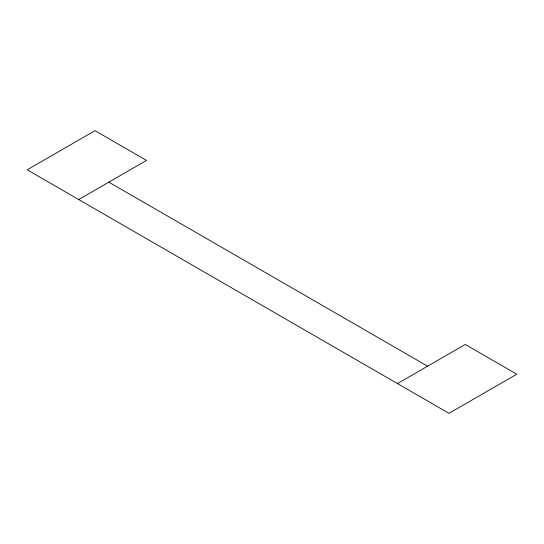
<?xml version="1.0" encoding="UTF-8"?>
<svg xmlns="http://www.w3.org/2000/svg" width="544" height="544" viewBox="0 0 544 544"><rect width="100%" height="100%" fill="white"/><g stroke="black" fill="none" stroke-linecap="round" stroke-linejoin="round"><path stroke-width="0.82" d="M78.724 199.553L146.513 160.412L94.989 130.669L27.2 169.803L449.011 413.331L516.8 374.197L465.276 344.447L397.487 383.588M108.848 182.158L427.618 366.194"/></g></svg>
